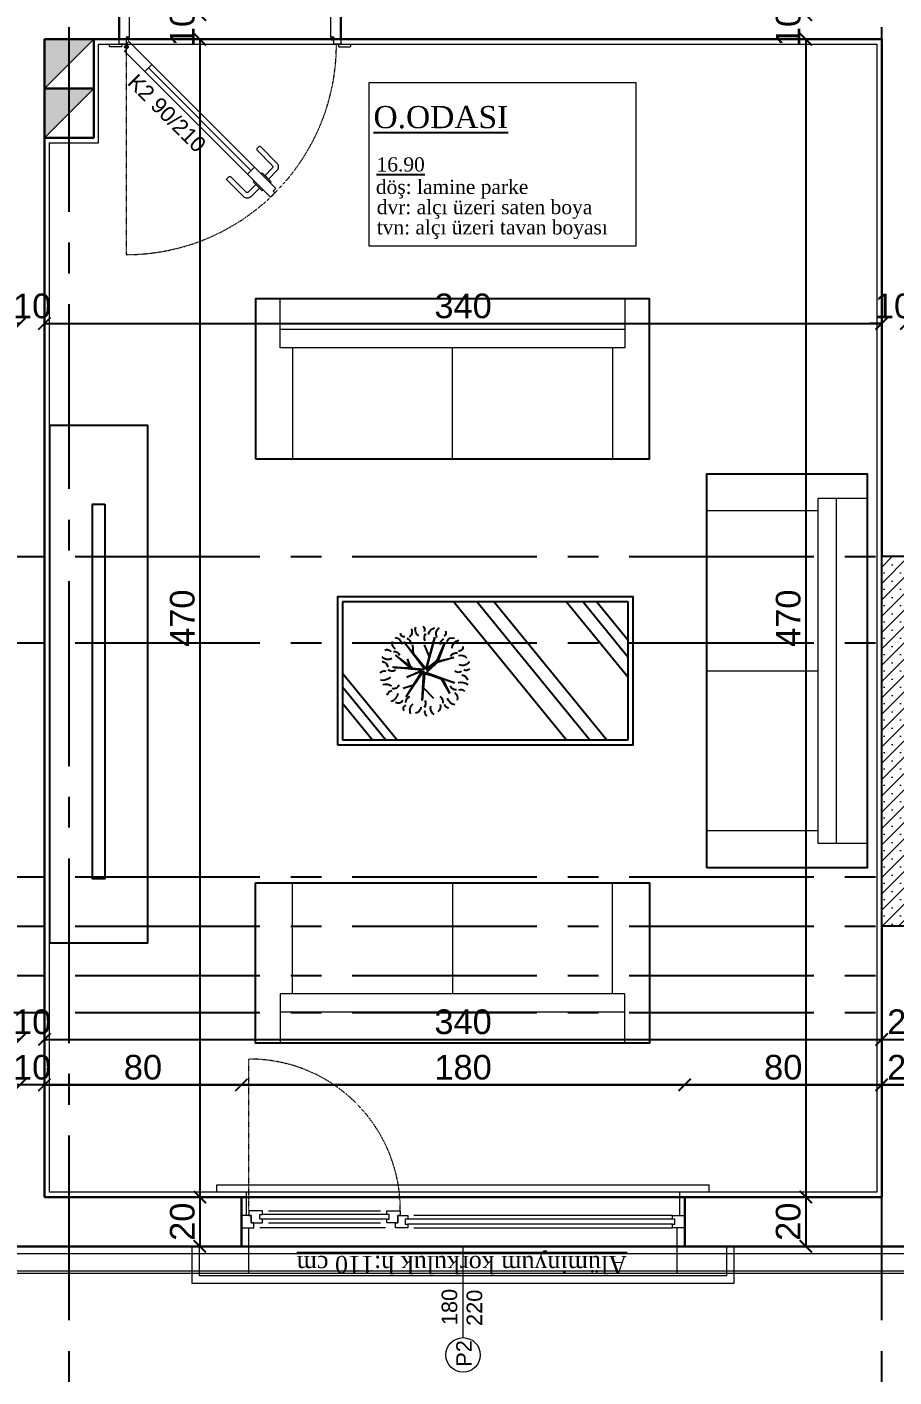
# Model space of a CAD drawing. Header units: millimetres. Extents: x 2778 to 13672, y 1832 to 5175.
# Drawn here: x 10749 to 11101, y 2567 to 3115 of the extents above; entities that cross this region are included whole.
import ezdxf

# ---------------------------------------------------------------- set-up
doc = ezdxf.new("R2010")
doc.units = ezdxf.units.MM
for name, pattern in [('CENTER2', [112.5, 75, -12.5, 12.5, -12.5]), ('DASHDOT2', [12.7, 6.35, -3.175, 0, -3.175]), ('DOTX2', [0.5, 0, -0.5])]:
    doc.linetypes.add(name, pattern=pattern)
for name, color, linetype in [('7-DCR-FRN', 8, 'Continuous'), ('@A_HH', 1, 'Continuous'), ('Panel', 7, 'Continuous'), ('Yazi', 7, 'Continuous')]:
    doc.layers.add(name, color=color, linetype=linetype)
for name, color, linetype, lineweight in [('aks', 251, 'DASHDOT2', 35), ('duvar', 232, 'Continuous', 30), ('görünüş', 201, 'Continuous', 18), ('ince', 37, 'Continuous', 0), ('iz', 1, 'DOTX2', 20), ('kapı', 3, 'Continuous', 18), ('pencere', 4, 'Continuous', 18), ('sıva dış', 30, 'Continuous', 9), ('sıva iç', 21, 'Continuous', 0), ('tarama', 251, 'Continuous', 0), ('yalıtım', 107, 'Continuous', 0), ('yazı', 11, 'Continuous', 20), ('ölçü dış', 192, 'Continuous', 20), ('ÖLÇÜ İÇ', 7, 'Continuous', 9)]:
    doc.layers.add(name, color=color, linetype=linetype, lineweight=lineweight)
doc.styles.get("Standard").update_dxf_attribs({"font": 'arial.ttf'})
doc.styles.add('Times roman', font='times.ttf')
doc.dimstyles.new('zulay iç ölçü', dxfattribs={"dimtxt": 10, "dimasz": 5, "dimexe": 0.18, "dimexo": 0, "dimgap": 2, "dimtad": 3, "dimdec": 0, "dimzin": 0, "dimdsep": 46, "dimtxsty": 'Standard', "dimblk": 'ARCHTICK', "dimcen": 0.09, "dimse1": 1, "dimse2": 1, "dimadec": 0, "dimazin": 0, "dimtfac": 1, "dimtdec": 0, "dimtix": 1, "dimtofl": 0, "dimtmove": 0, "dimatfit": 3, "dimldrblk": 'ARCHTICK', "dimfxl": 1, "dimtolj": 1, "dimtzin": 0, "dimarcsym": 0})

# ---------------------------------------------------------------- blocks, each defined once
blk = doc.blocks.new('IDE242Entity394')
at = {"layer": 'Panel', "linetype": 'Continuous', "lineweight": 5}
h = blk.add_hatch(dxfattribs=at)
h.set_pattern_fill('SACNCR', color=163, scale=50, style=0)
h.set_pattern_definition([(45, (0, 0), (-3.314563, 3.314563), []), (45, (3.3146, 0), (-3.314563, 3.314563), [0, -4.6875])])
h.paths.add_polyline_path([(2440, 260), (2440, 410), (2465, 410), (2465, 260)])
blk = doc.blocks.new('IDE242Entity395')
at = {"layer": 'Panel', "color": 164, "linetype": 'Continuous', "lineweight": -3}
blk.add_lwpolyline([(2465, 260), (2440, 260)], dxfattribs=at)
blk = doc.blocks.new('IDE242Entity397')
at = {"layer": 'Panel', "color": 164, "linetype": 'Continuous', "lineweight": -3}
blk.add_lwpolyline([(2465, 410), (2440, 410)], dxfattribs=at)
blk = doc.blocks.new('IDE242Entity398')
at = {"layer": 'Panel', "color": 164, "linetype": 'Continuous', "lineweight": -3}
blk.add_lwpolyline([(2440, 260), (2440, 410)], dxfattribs=at)
blk = doc.blocks.new('sadsfsfsf')
at = {"layer": 'ince'}
for p, q in [((0.7, 0), (-0.7, 0)), ((0, 0.7), (0, -0.7))]:
    blk.add_line(p, q, dxfattribs=at)
for radius in [0.6, 0.45]:
    blk.add_circle((0, 0), radius, dxfattribs=at)
blk = doc.blocks.new('eddeded')
at = {"layer": 'duvar'}
for p, q in [((-48.21, 54.38), (-38.21, 54.38)), ((-48.21, -35.62), (-38.21, -35.62))]:
    blk.add_line(p, q, dxfattribs=at)
at = {"layer": 'ince'}
blk.add_line((-26.6, -23.78), (15.13, 17.96), dxfattribs=at)
for points in [[(-50.21, 53.38), (-50.96, 53.38, -0.414214), (-51.21, 53.63), (-51.21, 58.13, -0.414214), (-50.96, 58.38), (-50.21, 58.38)], [(-36.21, 53.38), (-35.46, 53.38, 0.414214), (-35.21, 53.63), (-35.21, 58.13, 0.414214), (-35.46, 58.38), (-36.21, 58.38)], [(-50.21, -34.62), (-50.96, -34.62, 0.414214), (-51.21, -34.87), (-51.21, -39.37, 0.414214), (-50.96, -39.62), (-50.21, -39.62)], [(-36.21, -34.62), (-35.46, -34.62, -0.414214), (-35.21, -34.87), (-35.21, -39.37, -0.414214), (-35.46, -39.62), (-36.21, -39.62)]]:
    blk.add_lwpolyline(points, format="xyb", dxfattribs=at)
for points in [[(-39.11, 51.33), (-39.11, 50.38), (-37.81, 50.68), (-37.81, 50.81, -0.112206), (-37.91, 50.76), (-38.72, 50.57, -0.482314), (-39.02, 50.82), (-39.02, 51.24, -0.414214), (-38.77, 51.49), (-37.97, 51.49, -0.170049), (-37.81, 51.43), (-37.81, 51.58), (-38.86, 51.58, 0.414214)], [(17.08, 23.59), (18.49, 25), (14.96, 28.54, 0.414214), (12.13, 28.54), (5.41, 21.82, 0.414214), (5.41, 21.11), (6.12, 20.4, 0.414214), (6.83, 20.4), (12.84, 26.41, -0.414214), (14.25, 26.41)], [(20.76, 19.91), (22.17, 21.32), (25.71, 17.79, -0.414214), (25.71, 14.96), (18.99, 8.24, -0.414214), (18.28, 8.24), (17.58, 8.95, -0.414214), (17.58, 9.66), (23.59, 15.67, 0.414214), (23.59, 17.08)], [(-39.11, -31.62), (-39.11, -32.57, 0.414214), (-38.86, -32.82), (-37.81, -32.82), (-37.81, -32.67, -0.170049), (-37.97, -32.73), (-38.77, -32.73, -0.414214), (-39.02, -32.48), (-39.02, -32.06, -0.482314), (-38.72, -31.81), (-37.91, -32, -0.112206), (-37.81, -32.05), (-37.81, -31.92)]]:
    blk.add_lwpolyline(points, format="xyb", close=True, dxfattribs=at)
for points in [[(20.04, 25.7), (19.62, 26.12), (15.96, 22.47), (16.38, 22.04)], [(22.87, 22.87), (23.29, 22.44), (19.64, 18.79), (19.21, 19.21)]]:
    blk.add_lwpolyline(points, dxfattribs=at)
at = {"layer": 'iz', "ltscale": 0.1}
for p, q in [((-48.21, -35.62), (-48.21, 54.38)), ((-38.21, -35.62), (-38.21, 54.38)), ((-36.21, -32.82), (49.19, -32.82))]:
    blk.add_line(p, q, dxfattribs=at)
blk.add_arc((-36.22, -32.83), 85.41, 0.0042, 89.9958, dxfattribs=at)
at = {"layer": 'kapı'}
for p, q in [((13.72, 19.37), (16.54, 16.54)), ((-28.02, -22.36), (-25.19, -25.19))]:
    blk.add_line(p, q, dxfattribs=at)
for points in [[(-36.21, 54.38), (-36.21, 51.58), (-38.86, 51.58, 0.414214), (-39.11, 51.33), (-39.11, 50.38), (-50.21, 50.38), (-50.21, 54.38)], [(-50.21, -35.62), (-50.21, -31.62), (-39.11, -31.62), (-39.11, -32.57, 0.414214), (-38.86, -32.82), (-36.21, -32.82), (-36.21, -35.62), (-36.21, -35.62)]]:
    blk.add_lwpolyline(points, format="xyb", dxfattribs=at)
blk.add_lwpolyline([(-36.21, -32.82), (-35.15, -31.76), (-33.46, -33.46), (25.87, 25.87), (24.17, 27.57), (23.47, 26.86), (22.33, 27.99), (-37.35, -31.69), (-36.21, -32.82)], dxfattribs=at)
at = {"layer": 'sıva iç'}
for p, q in [((-48.21, 54.38), (-50.21, 54.38)), ((-38.21, 54.38), (-36.21, 54.38)), ((-48.21, -35.62), (-50.21, -35.62)), ((-36.21, -35.62), (-38.21, -35.62))]:
    blk.add_line(p, q, dxfattribs=at)
at = {"layer": 'ölçü dış'}
blk.add_line((-38.21, -35.62), (-48.21, -35.62), dxfattribs=at)
at = {"layer": 'ince', "rotation": 90}
blk.add_blockref('sadsfsfsf', (-35.15, -32.82), dxfattribs=at)
at = {"layer": 'yazı'}
blk.add_text('K2 90/210', height=6.328, rotation=45, dxfattribs=at).set_placement((-20.24, -32.71))
blk = doc.blocks.new('DGFDGFDG')
at = {"layer": 'tarama'}
h = blk.add_hatch(color=256, dxfattribs=at)
h.dxf.hatch_style = 1
h.paths.add_polyline_path([(650023.04, -115859.89), (650043.04, -115879.89), (650043.04, -115859.89)])
h = blk.add_hatch(color=256, dxfattribs=at)
h.dxf.hatch_style = 1
h.paths.add_polyline_path([(650043.04, -115859.89), (650063.04, -115879.89), (650063.04, -115859.89)])
at = {"layer": '@A_HH', "linetype": 'Continuous', "lineweight": 0}
for p, q in [((650043.04, -115879.89), (650043.04, -115859.89)), ((650043.04, -115879.89), (650043.04, -115859.89)), ((650063.04, -115879.89), (650063.04, -115859.89)), ((650063.04, -115879.89), (650063.04, -115859.89))]:
    blk.add_line(p, q, dxfattribs=at)
at = {"layer": 'duvar'}
for p, q in [((650043.04, -115859.89), (650023.04, -115859.89)), ((650043.04, -115859.89), (650023.04, -115859.89)), ((650043.04, -115859.89), (650023.04, -115859.89)), ((650023.04, -115859.89), (650043.04, -115859.89)), ((650043.04, -115859.89), (650023.04, -115859.89)), ((650043.04, -115859.89), (650023.04, -115859.89)), ((650023.04, -115859.89), (650043.04, -115859.89)), ((650063.04, -115859.89), (650043.04, -115859.89)), ((650063.04, -115859.89), (650043.04, -115859.89)), ((650063.04, -115859.89), (650043.04, -115859.89)), ((650043.04, -115859.89), (650063.04, -115859.89)), ((650063.04, -115859.89), (650043.04, -115859.89)), ((650063.04, -115859.89), (650043.04, -115859.89)), ((650043.04, -115859.89), (650063.04, -115859.89)), ((650043.04, -115859.89), (650043.04, -115879.89)), ((650043.04, -115859.89), (650043.04, -115879.89)), ((650043.04, -115859.89), (650043.04, -115879.89)), ((650043.04, -115879.89), (650043.04, -115859.89)), ((650043.04, -115859.89), (650043.04, -115879.89)), ((650043.04, -115879.89), (650043.04, -115859.89)), ((650043.04, -115879.89), (650043.04, -115859.89)), ((650063.04, -115859.89), (650063.04, -115879.89)), ((650063.04, -115859.89), (650063.04, -115879.89)), ((650063.04, -115859.89), (650063.04, -115879.89)), ((650063.04, -115879.89), (650063.04, -115859.89)), ((650063.04, -115859.89), (650063.04, -115879.89)), ((650063.04, -115879.89), (650063.04, -115859.89)), ((650063.04, -115879.89), (650063.04, -115859.89)), ((650043.04, -115864.89), (650043.04, -115869.89)), ((650063.04, -115864.89), (650063.04, -115869.89)), ((650023.04, -115879.89), (650043.04, -115879.89)), ((650043.04, -115879.89), (650023.04, -115879.89)), ((650023.04, -115879.89), (650043.04, -115879.89)), ((650023.04, -115879.89), (650043.04, -115879.89)), ((650023.04, -115879.89), (650043.04, -115879.89)), ((650023.04, -115879.89), (650043.04, -115879.89)), ((650023.04, -115879.89), (650043.04, -115879.89)), ((650043.04, -115879.89), (650023.04, -115879.89)), ((650043.04, -115879.89), (650023.04, -115879.89)), ((650043.04, -115879.89), (650023.04, -115879.89)), ((650023.04, -115879.89), (650043.04, -115879.89)), ((650043.04, -115879.89), (650023.04, -115879.89)), ((650043.04, -115879.89), (650023.04, -115879.89)), ((650023.04, -115879.89), (650043.04, -115879.89)), ((650043.04, -115879.89), (650063.04, -115879.89)), ((650063.04, -115879.89), (650043.04, -115879.89)), ((650043.04, -115879.89), (650063.04, -115879.89)), ((650043.04, -115879.89), (650063.04, -115879.89)), ((650043.04, -115879.89), (650063.04, -115879.89)), ((650043.04, -115879.89), (650063.04, -115879.89)), ((650043.04, -115879.89), (650063.04, -115879.89)), ((650063.04, -115879.89), (650043.04, -115879.89)), ((650063.04, -115879.89), (650043.04, -115879.89)), ((650063.04, -115879.89), (650043.04, -115879.89)), ((650043.04, -115879.89), (650063.04, -115879.89)), ((650063.04, -115879.89), (650043.04, -115879.89)), ((650063.04, -115879.89), (650043.04, -115879.89)), ((650043.04, -115879.89), (650063.04, -115879.89))]:
    blk.add_line(p, q, dxfattribs=at)
at = {"layer": 'duvar', "color": 7}
for p, q in [((650043.04, -115859.89), (650023.04, -115859.89)), ((650023.04, -115859.89), (650023.04, -115879.89)), ((650063.04, -115859.89), (650043.04, -115859.89)), ((650043.04, -115859.89), (650043.04, -115879.89)), ((650043.04, -115859.89), (650043.04, -115879.89)), ((650063.04, -115859.89), (650063.04, -115879.89)), ((650043.04, -115879.89), (650023.04, -115879.89)), ((650043.04, -115879.89), (650023.04, -115879.89)), ((650041.04, -115879.89), (650043.04, -115879.89)), ((650063.04, -115879.89), (650043.04, -115879.89)), ((650063.04, -115879.89), (650043.04, -115879.89)), ((650061.04, -115879.89), (650063.04, -115879.89))]:
    blk.add_line(p, q, dxfattribs=at)
at = {"layer": 'duvar'}
for points in [[(650023.04, -115859.89), (650043.04, -115859.89)], [(650043.04, -115859.89), (650063.04, -115859.89)], [(650043.04, -115879.89), (650043.04, -115859.89)], [(650063.04, -115879.89), (650063.04, -115859.89)], [(650023.04, -115879.89), (650043.04, -115879.89)], [(650043.04, -115879.89), (650063.04, -115879.89)]]:
    blk.add_lwpolyline(points, dxfattribs=at)
at = {"layer": 'ince'}
for p, q in [((650043.04, -115879.89), (650023.04, -115859.89)), ((650063.04, -115879.89), (650043.04, -115859.89))]:
    blk.add_line(p, q, dxfattribs=at)
at = {"layer": 'sıva iç'}
for p, q in [((650041.04, -115879.85), (650041.04, -115879.89)), ((650061.04, -115879.85), (650061.04, -115879.89))]:
    blk.add_line(p, q, dxfattribs=at)
blk = doc.blocks.new('WWE')
at = {"layer": 'duvar'}
for p, q in [((1010460.07, -375776.08), (1010460.07, -375756.08)), ((1010640.07, -375776.08), (1010640.07, -375756.08))]:
    blk.add_line(p, q, dxfattribs=at)
at = {"layer": 'görünüş'}
for p, q in [((1010450.07, -375754.08), (1010450.07, -375751.08)), ((1010450.07, -375751.08), (1010650.07, -375751.08)), ((1010650.07, -375754.08), (1010650.07, -375751.08))]:
    blk.add_line(p, q, dxfattribs=at)
at = {"layer": 'ince'}
for p, q in [((1010519.07, -375763.08), (1010468.57, -375763.08)), ((1010471.07, -375761.58), (1010516.57, -375761.58)), ((1010635.07, -375763.58), (1010530.07, -375763.58)), ((1010518.57, -375768.58), (1010467.57, -375768.58)), ((1010519.07, -375765.08), (1010468.57, -375765.08)), ((1010471.07, -375766.58), (1010516.57, -375766.58)), ((1010635.07, -375765.08), (1010527.57, -375765.08)), ((1010635.07, -375767.08), (1010527.57, -375767.08)), ((1010530.07, -375768.58), (1010635.07, -375768.58))]:
    blk.add_line(p, q, dxfattribs=at)
at = {"layer": 'iz', "ltscale": 0.1}
for p, q in [((1010463.09, -375761.55), (1010463.09, -375700.05)), ((1010640.07, -375756.08), (1010460.07, -375756.08)), ((1010460.07, -375776.08), (1010640.07, -375776.08))]:
    blk.add_line(p, q, dxfattribs=at)
blk.add_arc((1010463.44, -375761.18), 61.13, 359.6315, 90.3229, dxfattribs=at)
at = {"layer": 'pencere'}
for p, q in [((1010464.07, -375763.58), (1010460.07, -375763.58)), ((1010468.57, -375761.58), (1010463.07, -375761.58)), ((1010463.07, -375761.58), (1010463.07, -375763.58)), ((1010463.07, -375763.58), (1010464.07, -375763.58)), ((1010464.07, -375766.58), (1010464.07, -375763.58)), ((1010464.07, -375763.58), (1010464.07, -375766.58)), ((1010467.57, -375765.08), (1010467.57, -375763.08)), ((1010467.57, -375763.08), (1010468.57, -375763.08)), ((1010468.57, -375763.08), (1010468.57, -375761.58)), ((1010519.07, -375763.08), (1010519.07, -375761.58)), ((1010519.07, -375761.58), (1010524.57, -375761.58)), ((1010520.07, -375763.08), (1010519.07, -375763.08)), ((1010520.07, -375765.08), (1010520.07, -375763.08)), ((1010523.57, -375766.58), (1010523.57, -375763.58)), ((1010523.57, -375763.58), (1010527.57, -375763.58)), ((1010524.57, -375763.58), (1010523.57, -375763.58)), ((1010523.57, -375763.58), (1010523.57, -375766.58)), ((1010524.57, -375761.58), (1010524.57, -375763.58)), ((1010527.57, -375763.58), (1010527.57, -375765.08)), ((1010635.07, -375765.08), (1010635.07, -375763.58)), ((1010635.07, -375763.58), (1010635.07, -375763.58)), ((1010635.07, -375763.58), (1010640.07, -375763.58)), ((1010460.07, -375768.58), (1010465.07, -375768.58)), ((1010465.07, -375766.58), (1010464.07, -375766.58)), ((1010464.07, -375766.58), (1010468.57, -375766.58)), ((1010465.07, -375768.58), (1010465.07, -375766.58)), ((1010468.57, -375765.08), (1010467.57, -375765.08)), ((1010468.57, -375766.58), (1010468.57, -375765.08)), ((1010519.07, -375766.58), (1010519.07, -375765.08)), ((1010519.07, -375765.08), (1010520.07, -375765.08)), ((1010523.57, -375766.58), (1010519.07, -375766.58)), ((1010522.57, -375768.58), (1010522.57, -375766.58)), ((1010522.57, -375766.58), (1010523.57, -375766.58)), ((1010527.57, -375768.58), (1010522.57, -375768.58)), ((1010527.57, -375765.08), (1010526.57, -375765.08)), ((1010526.57, -375765.08), (1010526.57, -375767.08)), ((1010526.57, -375767.08), (1010527.57, -375767.08)), ((1010527.57, -375767.08), (1010527.57, -375768.58)), ((1010636.07, -375765.08), (1010635.07, -375765.08)), ((1010635.07, -375768.58), (1010635.07, -375767.08)), ((1010635.07, -375767.08), (1010636.07, -375767.08)), ((1010640.07, -375768.58), (1010635.07, -375768.58)), ((1010635.07, -375768.58), (1010635.07, -375768.58)), ((1010636.07, -375767.08), (1010636.07, -375765.08))]:
    blk.add_line(p, q, dxfattribs=at)
at = {"layer": 'sıva dış'}
for p, q in [((1010463.07, -375787.08), (1010463.07, -375768.58)), ((1010637.07, -375787.08), (1010637.07, -375768.58))]:
    blk.add_line(p, q, dxfattribs=at)
at = {"layer": 'sıva iç'}
for p, q in [((1010462.07, -375763.58), (1010462.07, -375754.08)), ((1010638.07, -375763.58), (1010638.07, -375754.08))]:
    blk.add_line(p, q, dxfattribs=at)
at = {"layer": 'sıva iç', "color": 1}
for p, q in [((1010440.07, -375791.08), (1010440.07, -375776.08)), ((1010443.07, -375788.08), (1010443.07, -375776.08)), ((1010450.07, -375776.08), (1010450.07, -375776.08)), ((1010657.07, -375776.08), (1010657.07, -375788.08)), ((1010660.07, -375776.08), (1010660.07, -375791.08)), ((1010462.68, -375791.08), (1010440.07, -375791.08)), ((1010462.68, -375788.08), (1010443.07, -375788.08)), ((1010657.07, -375788.08), (1010462.68, -375788.08)), ((1010660.07, -375791.08), (1010462.68, -375791.08))]:
    blk.add_line(p, q, dxfattribs=at)
at = {"layer": 'yazı'}
blk.add_line((1010550.07, -375813.13), (1010550.07, -375776.08), dxfattribs=at)
blk.add_circle((1010550.07, -375820.13), 7, dxfattribs=at)
at = {"layer": 'yazı', "style": 'Times roman'}
blk.add_text('%%UAlüminyum korkuluk h:110 cm', height=6.9967, rotation=180, dxfattribs=at).set_placement((1010616.65, -375779.95))
at = {"layer": 'yazı'}
for s, p in [('180', (1010547.68, -375808.07)), ('220', (1010557.83, -375808.39)), ('P2', (1010553.61, -375824.95))]:
    blk.add_text(s, height=6.328, rotation=90, dxfattribs=at).set_placement(p)
blk = doc.blocks.new('*U35')
at = {"layer": '7-DCR-FRN'}
for p, q in [((-13.15, 58), (-28, 45.86)), ((-0.88, 58), (-28, 35.83)), ((-6.49, 58), (-28, 40.42)), ((28, 58), (-28, 58)), ((-28, 58), (-28, -58)), ((28, -58), (28, 58)), ((-5.99, 29.58), (-7.12, 33.35)), ((0.26, 25.6), (1.41, 37.17)), ((6.31, 36.53), (0.64, 29.93)), ((1.67, 37.69), (0.65, 24.69)), ((0.65, 24.69), (11.81, 33.07)), ((11.81, 33.07), (0.78, 24.08)), ((1.41, 37.17), (1.16, 29.54)), ((1.16, 29.54), (6.31, 36.53)), ((0, 24.95), (-10.54, 32.22)), ((-10.54, 32.22), (-0.13, 25.6)), ((-0.13, 25.6), (-2.57, 31.88)), ((-2.57, 31.88), (0.26, 25.6)), ((0.64, 29.93), (4.84, 31.63)), ((6.96, 29.2), (10.52, 29.43)), ((-1.17, 24.69), (-12.05, 25.72)), ((-12.05, 25.72), (0, 24.95)), ((-6.77, 25.25), (-11.09, 21.12)), ((-4.89, 12.51), (-0.78, 24.56)), ((-0.65, 23.95), (-4.89, 12.51)), ((-0.78, 24.56), (-3.46, 17.28)), ((-2.81, 18.14), (-1.17, 24.69)), ((2.56, 20.36), (-0.65, 23.95)), ((3.38, 19.62), (0.39, 23.95)), ((0.39, 23.95), (2.56, 20.36)), ((13.61, 20.5), (0.65, 24.08)), ((0.65, 24.08), (4.25, 19.5)), ((0.78, 24.08), (13.61, 20.5)), ((5.63, 22.62), (10.52, 24.7)), ((-9.22, 14.41), (-2.81, 18.14)), ((-3.46, 17.28), (-9.22, 14.41)), ((5.38, 12.78), (3.38, 19.62)), ((11.05, 16.64), (3.99, 19.24)), ((3.99, 19.24), (5.38, 12.78)), ((4.25, 19.5), (11.05, 16.64)), ((28, 12.76), (-28, -33.02)), ((28, 3.34), (-28, -42.44)), ((28, -3.59), (-28, -49.37)), ((28, -33.01), (-2.56, -58)), ((28, -39.69), (5.6, -58)), ((28, -45.34), (12.52, -58)), ((-28, -58), (28, -58))]:
    blk.add_line(p, q, dxfattribs=at)
blk.add_lwpolyline([(-30, 60), (-30, -60), (30, -60), (30, 60)], close=True, dxfattribs=at)
blk.add_lwpolyline([(-30, 60), (-30, -60), (30, -60), (30, 60)], close=True, dxfattribs=at)
at = {"layer": '7-DCR-FRN', "extrusion": (0, 0, -1)}
for centre, major_axis, start_param, end_param in [((-10.42, 37.44), (1.76, 1.76), -0.540488, 0.582887), ((-9.63, 40.39), (2.99, 2.99), 0.495607, 1.356514), ((0.32, 41.56), (2.97, 2.97), 3.119665, 4.17552), ((-1.97, 41.19), (1.37, 1.37), -0.168576, 1.180577), ((2.26, 37.93), (-1.73, 1.73), 4.894894, 6.209265), ((0.94, 42.5), (2.13, 2.13), 0.99899, 2.174975), ((7.63, 39.52), (-2.18, 2.18), 4.963816, 6.399957), ((6.98, 39.87), (-1.18, 1.18), 1.775821, 3.472355), ((-15.38, 31.6), (-1.17, 1.17), 0.260288, 1.930326), ((-10.78, 35.44), (-1.67, 1.67), 4.494462, 5.97098), ((-8.38, 39.81), (3.08, 3.08), 2.534785, 3.58455), ((-5.15, 37.17), (1.5, 1.5), 2.597457, 4.255739), ((5.86, 36.89), (1.46, 1.46), 0.588849, 2.139269), ((10.9, 35.62), (-1.52, 1.52), 5.94085, 7.533141), ((10.51, 36.89), (-2.14, 2.14), 2.412933, 3.806953), ((15.17, 33.03), (0.963, 0.963), 3.637708, 5.574611), ((-16, 27.21), (-2.4, 2.4), 0.343258, 1.666965), ((-14.78, 28.65), (1.72, 1.72), 2.359421, 3.812742), ((-12.71, 29.84), (-1.73, 1.73), 0.71489, 2.029848), ((11.13, 32.71), (-1.65, 1.65), 2.748968, 4.071251), ((15.94, 32.92), (2.21, 2.21), 2.001057, 3.151731), ((16.74, 25.48), (2.09, 2.09), 4.465952, 5.85576), ((-16.74, 22.85), (1.17, 1.17), 4.417954, 5.883919), ((-15.15, 19.26), (2.13, 2.13), 4.435356, 5.7884), ((-13.29, 26.69), (1.7, 1.7), 1.811769, 3.074319), ((13.49, 22.17), (-1.83, 1.83), 0.269504, 1.469985), ((14.15, 19.74), (2.41, 2.41), -0.596761, 0.530229), ((16.53, 27.04), (1.65, 1.65), 1.556652, 2.67951), ((-14.51, 21.04), (1.97, 1.97), 2.029873, 3.258277), ((-12.55, 19.63), (-1.68, 1.68), 2.857787, 4.168751), ((10.84, 15.96), (1.63, 1.63), -0.835936, 0.386912), ((15.1, 17.31), (-1.9, 1.9), 0.1729, 1.85548), ((15.62, 18.16), (-1.52, 1.52), 3.608489, 4.799895), ((-13.63, 14.85), (1.1, 1.1), 3.912813, 5.455212), ((-10.22, 11.93), (-2.53, 2.53), 5.610896, 6.838603), ((-11.12, 14.28), (-2.11, 2.11), 3.030383, 4.209272), ((-5.56, 12), (-1.53, 1.53), 5.385771, 6.799513), ((-9.2, 9.93), (-3.22, 3.22), 2.096822, 3.023848), ((1.67, 10.9), (1.64, 1.64), 3.381045, 4.65182), ((4.4, 11.7), (2.09, 2.09), -0.212594, 0.90159), ((9.15, 10.24), (-2.32, 2.32), 0.812708, 2.215848), ((11.02, 13.49), (-1.7, 1.7), 1.193932, 2.764391), ((-9.53, 9.98), (1.4, 1.4), 0.378865, 1.679355), ((-4.24, 9.84), (-1.84, 1.84), 2.447851, 3.758583), ((2.08, 7.93), (1.36, 1.36), 3.048732, 4.380826), ((5.54, 9.37), (2.37, 2.37), 2.915554, 4.30502), ((3.55, 9.86), (-1.98, 1.98), 1.99053, 3.233966), ((9.55, 10.6), (-1.07, 1.07), 3.690915, 5.731825)]:
    blk.add_ellipse(centre, major_axis=major_axis, ratio=1, start_param=start_param, end_param=end_param, dxfattribs=at)
blk = doc.blocks.new('*U27')
at = {"layer": '7-DCR-FRN'}
blk.add_lwpolyline([(0, 10), (160, 10), (160, 75), (0, 75)], close=True, dxfattribs=at)
at = {"layer": '7-DCR-FRN', "lineweight": 9, "flags": 128}
blk.add_lwpolyline([(0, 10), (160, 10), (160, 75), (0, 75)], close=True, dxfattribs=at)
blk.add_lwpolyline([(0, 10), (160, 10), (160, 75), (0, 75)], close=True, dxfattribs=at)
for points in [[(10, 55), (10, 75)], [(150, 75), (150, 75), (150, 55), (150, 55)], [(150, 62.5), (10, 62.5)], [(150, 55), (10, 55)], [(15, 55), (15, 10)], [(80, 10), (80, 55)], [(145, 55), (145, 10)]]:
    blk.add_lwpolyline(points, dxfattribs=at)
blk = doc.blocks.new('*U29')
at = {"layer": '7-DCR-FRN'}
blk.add_lwpolyline([(0, 0), (210, 0), (210, 40), (0, 40)], close=True, dxfattribs=at)
blk.add_lwpolyline([(32, 22.5), (184, 22.5), (184, 17.5), (32, 17.5), (32, 22.5)], dxfattribs=at)
blk = doc.blocks.new('_ArchTick')
at = {"color": 0, "linetype": 'ByBlock', "const_width": 0.15}
blk.add_lwpolyline([(-0.5, -0.5), (0.5, 0.5)], dxfattribs=at)
blk = doc.blocks.new('*D3324')
at = {"layer": 'Defpoints', "color": 0, "transparency": 16777216}
for p in [(11116.17, 2693.01), (10211.17, 2685.8), (10211.17, 2640.23)]:
    blk.add_point(p, dxfattribs=at)
at = {"layer": 'ÖLÇÜ İÇ', "color": 0, "lineweight": -2, "transparency": 16777216}
blk.add_line((11116.17, 2685.8), (10211.17, 2685.8), dxfattribs=at)
at = {"layer": 'ÖLÇÜ İÇ', "color": 0, "lineweight": -2, "transparency": 16777216, "xscale": 5, "yscale": 5, "zscale": 5, "rotation": 180}
blk.add_blockref('_ArchTick', (10211.17, 2685.8), dxfattribs=at)
at = {"layer": 'ÖLÇÜ İÇ', "color": 0, "lineweight": -2, "transparency": 16777216, "xscale": 5, "yscale": 5, "zscale": 5}
blk.add_blockref('_ArchTick', (11116.17, 2685.8), dxfattribs=at)
at = {"layer": 'ÖLÇÜ İÇ', "color": 0, "transparency": 16777216, "insert": (10663.67, 2692.9), "char_height": 10, "attachment_point": 5}
blk.add_mtext('\\A1;905', dxfattribs=at)
blk = doc.blocks.new('*D3331')
at = {"layer": 'Defpoints', "color": 0, "transparency": 16777216}
for p in [(10756.17, 2685.8), (10746.17, 2640.23), (10756.17, 2640.23)]:
    blk.add_point(p, dxfattribs=at)
at = {"layer": 'ÖLÇÜ İÇ', "color": 0, "lineweight": -2, "transparency": 16777216}
for p, q in [((10746.17, 2685.8), (10741.17, 2685.8)), ((10756.17, 2685.8), (10761.17, 2685.8))]:
    blk.add_line(p, q, dxfattribs=at)
at = {"layer": 'ÖLÇÜ İÇ', "color": 0, "lineweight": -2, "transparency": 16777216, "xscale": 5, "yscale": 5, "zscale": 5}
blk.add_blockref('_ArchTick', (10746.17, 2685.8), dxfattribs=at)
at = {"layer": 'ÖLÇÜ İÇ', "color": 0, "lineweight": -2, "transparency": 16777216, "xscale": 5, "yscale": 5, "zscale": 5, "rotation": 180}
blk.add_blockref('_ArchTick', (10756.17, 2685.8), dxfattribs=at)
at = {"layer": 'ÖLÇÜ İÇ', "color": 0, "transparency": 16777216, "insert": (10751.17, 2692.9), "char_height": 10, "attachment_point": 5}
blk.add_mtext('\\A1;10', dxfattribs=at)
blk = doc.blocks.new('*D3332')
at = {"layer": 'Defpoints', "color": 0, "transparency": 16777216}
for p in [(10836.17, 2685.8), (10756.17, 2640.23), (10836.17, 2640.23)]:
    blk.add_point(p, dxfattribs=at)
at = {"layer": 'ÖLÇÜ İÇ', "color": 0, "lineweight": -2, "transparency": 16777216}
blk.add_line((10756.17, 2685.8), (10836.17, 2685.8), dxfattribs=at)
at = {"layer": 'ÖLÇÜ İÇ', "color": 0, "lineweight": -2, "transparency": 16777216, "xscale": 5, "yscale": 5, "zscale": 5, "rotation": 180}
blk.add_blockref('_ArchTick', (10756.17, 2685.8), dxfattribs=at)
at = {"layer": 'ÖLÇÜ İÇ', "color": 0, "lineweight": -2, "transparency": 16777216, "xscale": 5, "yscale": 5, "zscale": 5}
blk.add_blockref('_ArchTick', (10836.17, 2685.8), dxfattribs=at)
at = {"layer": 'ÖLÇÜ İÇ', "color": 0, "transparency": 16777216, "insert": (10796.17, 2692.9), "char_height": 10, "attachment_point": 5}
blk.add_mtext('\\A1;80', dxfattribs=at)
blk = doc.blocks.new('*D3333')
at = {"layer": 'Defpoints', "color": 0, "transparency": 16777216}
for p in [(11016.17, 2685.8), (10836.17, 2640.23), (11016.17, 2640.23)]:
    blk.add_point(p, dxfattribs=at)
at = {"layer": 'ÖLÇÜ İÇ', "color": 0, "lineweight": -2, "transparency": 16777216}
blk.add_line((10836.17, 2685.8), (11016.17, 2685.8), dxfattribs=at)
at = {"layer": 'ÖLÇÜ İÇ', "color": 0, "lineweight": -2, "transparency": 16777216, "xscale": 5, "yscale": 5, "zscale": 5, "rotation": 180}
blk.add_blockref('_ArchTick', (10836.17, 2685.8), dxfattribs=at)
at = {"layer": 'ÖLÇÜ İÇ', "color": 0, "lineweight": -2, "transparency": 16777216, "xscale": 5, "yscale": 5, "zscale": 5}
blk.add_blockref('_ArchTick', (11016.17, 2685.8), dxfattribs=at)
at = {"layer": 'ÖLÇÜ İÇ', "color": 0, "transparency": 16777216, "insert": (10926.17, 2692.9), "char_height": 10, "attachment_point": 5}
blk.add_mtext('\\A1;180', dxfattribs=at)
blk = doc.blocks.new('*D3334')
at = {"layer": 'Defpoints', "color": 0, "transparency": 16777216}
for p in [(11096.17, 2685.8), (11096.17, 2685.8), (11016.17, 2640.23)]:
    blk.add_point(p, dxfattribs=at)
at = {"layer": 'ÖLÇÜ İÇ', "color": 0, "lineweight": -2, "transparency": 16777216}
blk.add_line((11016.17, 2685.8), (11096.17, 2685.8), dxfattribs=at)
at = {"layer": 'ÖLÇÜ İÇ', "color": 0, "lineweight": -2, "transparency": 16777216, "xscale": 5, "yscale": 5, "zscale": 5, "rotation": 180}
blk.add_blockref('_ArchTick', (11016.17, 2685.8), dxfattribs=at)
at = {"layer": 'ÖLÇÜ İÇ', "color": 0, "lineweight": -2, "transparency": 16777216, "xscale": 5, "yscale": 5, "zscale": 5}
blk.add_blockref('_ArchTick', (11096.17, 2685.8), dxfattribs=at)
at = {"layer": 'ÖLÇÜ İÇ', "color": 0, "transparency": 16777216, "insert": (11056.17, 2692.9), "char_height": 10, "attachment_point": 5}
blk.add_mtext('\\A1;80', dxfattribs=at)
blk = doc.blocks.new('*D3335')
at = {"layer": 'Defpoints', "color": 0, "transparency": 16777216}
for p in [(11096.17, 2685.8), (11116.17, 2685.8), (11116.17, 2685.23)]:
    blk.add_point(p, dxfattribs=at)
at = {"layer": 'ÖLÇÜ İÇ', "color": 0, "lineweight": -2, "transparency": 16777216}
blk.add_line((11096.17, 2685.8), (11116.17, 2685.8), dxfattribs=at)
at = {"layer": 'ÖLÇÜ İÇ', "color": 0, "lineweight": -2, "transparency": 16777216, "xscale": 5, "yscale": 5, "zscale": 5, "rotation": 180}
blk.add_blockref('_ArchTick', (11096.17, 2685.8), dxfattribs=at)
at = {"layer": 'ÖLÇÜ İÇ', "color": 0, "lineweight": -2, "transparency": 16777216, "xscale": 5, "yscale": 5, "zscale": 5}
blk.add_blockref('_ArchTick', (11116.17, 2685.8), dxfattribs=at)
at = {"layer": 'ÖLÇÜ İÇ', "color": 0, "transparency": 16777216, "insert": (11106.17, 2692.9), "char_height": 10, "attachment_point": 5}
blk.add_mtext('\\A1;20', dxfattribs=at)
blk = doc.blocks.new('*D3348')
at = {"layer": 'Defpoints', "color": 0, "transparency": 16777216}
for p in [(10746.17, 2704.24), (10756.17, 2704.24), (10756.17, 2704.24)]:
    blk.add_point(p, dxfattribs=at)
at = {"layer": 'ÖLÇÜ İÇ', "color": 0, "lineweight": -2, "transparency": 16777216}
for p, q in [((10746.17, 2704.24), (10741.17, 2704.24)), ((10756.17, 2704.24), (10761.17, 2704.24))]:
    blk.add_line(p, q, dxfattribs=at)
at = {"layer": 'ÖLÇÜ İÇ', "color": 0, "lineweight": -2, "transparency": 16777216, "xscale": 5, "yscale": 5, "zscale": 5}
blk.add_blockref('_ArchTick', (10746.17, 2704.24), dxfattribs=at)
at = {"layer": 'ÖLÇÜ İÇ', "color": 0, "lineweight": -2, "transparency": 16777216, "xscale": 5, "yscale": 5, "zscale": 5, "rotation": 180}
blk.add_blockref('_ArchTick', (10756.17, 2704.24), dxfattribs=at)
at = {"layer": 'ÖLÇÜ İÇ', "color": 0, "transparency": 16777216, "insert": (10751.17, 2711.35), "char_height": 10, "attachment_point": 5}
blk.add_mtext('\\A1;10', dxfattribs=at)
blk = doc.blocks.new('*D3349')
at = {"layer": 'Defpoints', "color": 0, "transparency": 16777216}
for p in [(10756.17, 2704.24), (11096.17, 2704.24), (11096.17, 2704.24)]:
    blk.add_point(p, dxfattribs=at)
at = {"layer": 'ÖLÇÜ İÇ', "color": 0, "lineweight": -2, "transparency": 16777216}
blk.add_line((10756.17, 2704.24), (11096.17, 2704.24), dxfattribs=at)
at = {"layer": 'ÖLÇÜ İÇ', "color": 0, "lineweight": -2, "transparency": 16777216, "xscale": 5, "yscale": 5, "zscale": 5, "rotation": 180}
blk.add_blockref('_ArchTick', (10756.17, 2704.24), dxfattribs=at)
at = {"layer": 'ÖLÇÜ İÇ', "color": 0, "lineweight": -2, "transparency": 16777216, "xscale": 5, "yscale": 5, "zscale": 5}
blk.add_blockref('_ArchTick', (11096.17, 2704.24), dxfattribs=at)
at = {"layer": 'ÖLÇÜ İÇ', "color": 0, "transparency": 16777216, "insert": (10926.17, 2711.35), "char_height": 10, "attachment_point": 5}
blk.add_mtext('\\A1;340', dxfattribs=at)
blk = doc.blocks.new('*D3350')
at = {"layer": 'Defpoints', "color": 0, "transparency": 16777216}
for p in [(11096.17, 2704.24), (11116.17, 2704.24), (11116.17, 2704.24)]:
    blk.add_point(p, dxfattribs=at)
at = {"layer": 'ÖLÇÜ İÇ', "color": 0, "lineweight": -2, "transparency": 16777216}
blk.add_line((11096.17, 2704.24), (11116.17, 2704.24), dxfattribs=at)
at = {"layer": 'ÖLÇÜ İÇ', "color": 0, "lineweight": -2, "transparency": 16777216, "xscale": 5, "yscale": 5, "zscale": 5, "rotation": 180}
blk.add_blockref('_ArchTick', (11096.17, 2704.24), dxfattribs=at)
at = {"layer": 'ÖLÇÜ İÇ', "color": 0, "lineweight": -2, "transparency": 16777216, "xscale": 5, "yscale": 5, "zscale": 5}
blk.add_blockref('_ArchTick', (11116.17, 2704.24), dxfattribs=at)
at = {"layer": 'ÖLÇÜ İÇ', "color": 0, "transparency": 16777216, "insert": (11106.17, 2711.35), "char_height": 10, "attachment_point": 5}
blk.add_mtext('\\A1;20', dxfattribs=at)
blk = doc.blocks.new('*D3359')
at = {"layer": 'Defpoints', "color": 0, "transparency": 16777216}
for p in [(10746.17, 2994.85), (10756.17, 2994.85), (10756.17, 2994.85)]:
    blk.add_point(p, dxfattribs=at)
at = {"layer": 'ÖLÇÜ İÇ', "color": 0, "lineweight": -2, "transparency": 16777216}
for p, q in [((10746.17, 2994.85), (10741.17, 2994.85)), ((10756.17, 2994.85), (10761.17, 2994.85))]:
    blk.add_line(p, q, dxfattribs=at)
at = {"layer": 'ÖLÇÜ İÇ', "color": 0, "lineweight": -2, "transparency": 16777216, "xscale": 5, "yscale": 5, "zscale": 5}
blk.add_blockref('_ArchTick', (10746.17, 2994.85), dxfattribs=at)
at = {"layer": 'ÖLÇÜ İÇ', "color": 0, "lineweight": -2, "transparency": 16777216, "xscale": 5, "yscale": 5, "zscale": 5, "rotation": 180}
blk.add_blockref('_ArchTick', (10756.17, 2994.85), dxfattribs=at)
at = {"layer": 'ÖLÇÜ İÇ', "color": 0, "transparency": 16777216, "insert": (10751.17, 3001.95), "char_height": 10, "attachment_point": 5}
blk.add_mtext('\\A1;10', dxfattribs=at)
blk = doc.blocks.new('*D3360')
at = {"layer": 'Defpoints', "color": 0, "transparency": 16777216}
for p in [(10756.17, 2994.85), (11096.17, 2994.85), (11096.17, 2994.85)]:
    blk.add_point(p, dxfattribs=at)
at = {"layer": 'ÖLÇÜ İÇ', "color": 0, "lineweight": -2, "transparency": 16777216}
blk.add_line((10756.17, 2994.85), (11096.17, 2994.85), dxfattribs=at)
at = {"layer": 'ÖLÇÜ İÇ', "color": 0, "lineweight": -2, "transparency": 16777216, "xscale": 5, "yscale": 5, "zscale": 5, "rotation": 180}
blk.add_blockref('_ArchTick', (10756.17, 2994.85), dxfattribs=at)
at = {"layer": 'ÖLÇÜ İÇ', "color": 0, "lineweight": -2, "transparency": 16777216, "xscale": 5, "yscale": 5, "zscale": 5}
blk.add_blockref('_ArchTick', (11096.17, 2994.85), dxfattribs=at)
at = {"layer": 'ÖLÇÜ İÇ', "color": 0, "transparency": 16777216, "insert": (10926.17, 3001.96), "char_height": 10, "attachment_point": 5}
blk.add_mtext('\\A1;340', dxfattribs=at)
blk = doc.blocks.new('*D3361')
at = {"layer": 'Defpoints', "color": 0, "transparency": 16777216}
for p in [(11096.17, 2994.85), (11106.17, 2994.85), (11106.17, 2994.85)]:
    blk.add_point(p, dxfattribs=at)
at = {"layer": 'ÖLÇÜ İÇ', "color": 0, "lineweight": -2, "transparency": 16777216}
for p, q in [((11096.17, 2994.85), (11091.17, 2994.85)), ((11106.17, 2994.85), (11111.17, 2994.85))]:
    blk.add_line(p, q, dxfattribs=at)
at = {"layer": 'ÖLÇÜ İÇ', "color": 0, "lineweight": -2, "transparency": 16777216, "xscale": 5, "yscale": 5, "zscale": 5}
blk.add_blockref('_ArchTick', (11096.17, 2994.85), dxfattribs=at)
at = {"layer": 'ÖLÇÜ İÇ', "color": 0, "lineweight": -2, "transparency": 16777216, "xscale": 5, "yscale": 5, "zscale": 5, "rotation": 180}
blk.add_blockref('_ArchTick', (11106.17, 2994.85), dxfattribs=at)
at = {"layer": 'ÖLÇÜ İÇ', "color": 0, "transparency": 16777216, "insert": (11101.17, 3001.95), "char_height": 10, "attachment_point": 5}
blk.add_mtext('\\A1;10', dxfattribs=at)
blk = doc.blocks.new('*D3423')
at = {"layer": 'Defpoints', "color": 0, "transparency": 16777216}
for p in [(10819.29, 3120.23), (10819.29, 3110.23), (10819.29, 3110.23)]:
    blk.add_point(p, dxfattribs=at)
at = {"layer": 'ÖLÇÜ İÇ', "color": 0, "lineweight": -2, "transparency": 16777216}
for p, q in [((10819.29, 3120.23), (10819.29, 3125.23)), ((10819.29, 3110.23), (10819.29, 3105.23))]:
    blk.add_line(p, q, dxfattribs=at)
at = {"layer": 'ÖLÇÜ İÇ', "color": 0, "lineweight": -2, "transparency": 16777216, "xscale": 5, "yscale": 5, "zscale": 5}
for p, rotation in [((10819.29, 3120.23), 270), ((10819.29, 3110.23), 90)]:
    blk.add_blockref('_ArchTick', p, dxfattribs=dict(at, rotation=rotation))
at = {"layer": 'ÖLÇÜ İÇ', "color": 0, "transparency": 16777216, "insert": (10812.19, 3115.23), "char_height": 10, "attachment_point": 5, "rotation": 90}
blk.add_mtext('\\A1;10', dxfattribs=at)
blk = doc.blocks.new('*D3424')
at = {"layer": 'Defpoints', "color": 0, "transparency": 16777216}
for p in [(10819.29, 3110.23), (10819.29, 2640.23), (10819.29, 2640.23)]:
    blk.add_point(p, dxfattribs=at)
at = {"layer": 'ÖLÇÜ İÇ', "color": 0, "lineweight": -2, "transparency": 16777216}
blk.add_line((10819.29, 3110.23), (10819.29, 2640.23), dxfattribs=at)
at = {"layer": 'ÖLÇÜ İÇ', "color": 0, "lineweight": -2, "transparency": 16777216, "xscale": 5, "yscale": 5, "zscale": 5}
for p, rotation in [((10819.29, 3110.23), 90), ((10819.29, 2640.23), 270)]:
    blk.add_blockref('_ArchTick', p, dxfattribs=dict(at, rotation=rotation))
at = {"layer": 'ÖLÇÜ İÇ', "color": 0, "transparency": 16777216, "insert": (10812.19, 2875.23), "char_height": 10, "attachment_point": 5, "rotation": 90}
blk.add_mtext('\\A1;470', dxfattribs=at)
blk = doc.blocks.new('*D3425')
at = {"layer": 'Defpoints', "color": 0, "transparency": 16777216}
for p in [(10819.29, 2640.23), (10819.29, 2620.23), (10819.29, 2620.23)]:
    blk.add_point(p, dxfattribs=at)
at = {"layer": 'ÖLÇÜ İÇ', "color": 0, "lineweight": -2, "transparency": 16777216}
blk.add_line((10819.29, 2640.23), (10819.29, 2620.23), dxfattribs=at)
at = {"layer": 'ÖLÇÜ İÇ', "color": 0, "lineweight": -2, "transparency": 16777216, "xscale": 5, "yscale": 5, "zscale": 5}
for p, rotation in [((10819.29, 2640.23), 90), ((10819.29, 2620.23), 270)]:
    blk.add_blockref('_ArchTick', p, dxfattribs=dict(at, rotation=rotation))
at = {"layer": 'ÖLÇÜ İÇ', "color": 0, "transparency": 16777216, "insert": (10812.19, 2630.23), "char_height": 10, "attachment_point": 5, "rotation": 90}
blk.add_mtext('\\A1;20', dxfattribs=at)
blk = doc.blocks.new('*D3428')
at = {"layer": 'Defpoints', "color": 0, "transparency": 16777216}
for p in [(11065.36, 3120.23), (11065.36, 3110.23), (11065.36, 3110.23)]:
    blk.add_point(p, dxfattribs=at)
at = {"layer": 'ÖLÇÜ İÇ', "color": 0, "lineweight": -2, "transparency": 16777216}
for p, q in [((11065.36, 3120.23), (11065.36, 3125.23)), ((11065.36, 3110.23), (11065.36, 3105.23))]:
    blk.add_line(p, q, dxfattribs=at)
at = {"layer": 'ÖLÇÜ İÇ', "color": 0, "lineweight": -2, "transparency": 16777216, "xscale": 5, "yscale": 5, "zscale": 5}
for p, rotation in [((11065.36, 3120.23), 270), ((11065.36, 3110.23), 90)]:
    blk.add_blockref('_ArchTick', p, dxfattribs=dict(at, rotation=rotation))
at = {"layer": 'ÖLÇÜ İÇ', "color": 0, "transparency": 16777216, "insert": (11058.25, 3115.23), "char_height": 10, "attachment_point": 5, "rotation": 90}
blk.add_mtext('\\A1;10', dxfattribs=at)
blk = doc.blocks.new('*D3429')
at = {"layer": 'Defpoints', "color": 0, "transparency": 16777216}
for p in [(11065.36, 3110.23), (11065.36, 2640.23), (11065.36, 2640.23)]:
    blk.add_point(p, dxfattribs=at)
at = {"layer": 'ÖLÇÜ İÇ', "color": 0, "lineweight": -2, "transparency": 16777216}
blk.add_line((11065.36, 3110.23), (11065.36, 2640.23), dxfattribs=at)
at = {"layer": 'ÖLÇÜ İÇ', "color": 0, "lineweight": -2, "transparency": 16777216, "xscale": 5, "yscale": 5, "zscale": 5}
for p, rotation in [((11065.36, 3110.23), 90), ((11065.36, 2640.23), 270)]:
    blk.add_blockref('_ArchTick', p, dxfattribs=dict(at, rotation=rotation))
at = {"layer": 'ÖLÇÜ İÇ', "color": 0, "transparency": 16777216, "insert": (11058.25, 2875.23), "char_height": 10, "attachment_point": 5, "rotation": 90}
blk.add_mtext('\\A1;470', dxfattribs=at)
blk = doc.blocks.new('*D3430')
at = {"layer": 'Defpoints', "color": 0, "transparency": 16777216}
for p in [(11065.36, 2640.23), (11065.36, 2620.23), (11065.36, 2620.23)]:
    blk.add_point(p, dxfattribs=at)
at = {"layer": 'ÖLÇÜ İÇ', "color": 0, "lineweight": -2, "transparency": 16777216}
blk.add_line((11065.36, 2640.23), (11065.36, 2620.23), dxfattribs=at)
at = {"layer": 'ÖLÇÜ İÇ', "color": 0, "lineweight": -2, "transparency": 16777216, "xscale": 5, "yscale": 5, "zscale": 5}
for p, rotation in [((11065.36, 2640.23), 90), ((11065.36, 2620.23), 270)]:
    blk.add_blockref('_ArchTick', p, dxfattribs=dict(at, rotation=rotation))
at = {"layer": 'ÖLÇÜ İÇ', "color": 0, "transparency": 16777216, "insert": (11058.25, 2630.23), "char_height": 10, "attachment_point": 5, "rotation": 90}
blk.add_mtext('\\A1;20', dxfattribs=at)

msp = doc.modelspace()

# ---------------------------------------------------------------- linework, layer by layer
at = {"layer": 'aks', "color": 251, "linetype": 'CENTER2', "lineweight": -3}
for points in [[(10766.17, 2140.23), (10766.17, 5100.23)], [(11096.17, 2140.23), (11096.17, 5100.23)], [(8406.17, 2900.23), (13636.17, 2900.23)], [(8406.17, 2865.23), (13636.17, 2865.23)], [(8406.17, 2770.23), (13636.17, 2770.23)], [(8406.17, 2750.23), (13636.17, 2750.23)], [(8406.17, 2730.23), (13636.17, 2730.23)], [(8406.17, 2715.23), (13636.17, 2715.23)], [(8406.17, 2620.23), (13636.17, 2620.23)]]:
    msp.add_lwpolyline(points, dxfattribs=at)
at = {"layer": 'duvar', "lineweight": 30}
for p, q in [((10756.17, 3110.23), (10756.17, 2640.23)), ((11096.17, 3110.23), (10756.17, 3110.23)), ((11096.17, 3110.23), (11096.17, 2900.23))]:
    msp.add_line(p, q, dxfattribs=at)
for points in [[(11116.17, 2750.23), (11116.17, 2620.23), (10116.17, 2620.23)], [(11096.17, 2750.23), (11096.17, 2640.23), (10756.17, 2640.23)]]:
    msp.add_lwpolyline(points, dxfattribs=at)
at = {"layer": 'sıva dış'}
msp.add_line((11119.17, 2617.23), (10119.17, 2617.23), dxfattribs=at)
at = {"layer": 'sıva iç'}
msp.add_lwpolyline([(10778.17, 3108.23), (11094.17, 3108.23), (11094.17, 2642.23), (10758.17, 2642.23), (10758.17, 3068.23), (10778.17, 3068.23)], close=True, dxfattribs=at)
at = {"layer": 'yalıtım'}
for p, q in [((11126.17, 2610.23), (10126.17, 2610.23)), ((11127.17, 2609.23), (10127.17, 2609.23))]:
    msp.add_line(p, q, dxfattribs=at)
at = {"layer": 'yazı'}
msp.add_lwpolyline([(10888.08, 3026.3), (10888.08, 3092.73), (10996.31, 3092.73), (10996.31, 3026.3)], close=True, dxfattribs=at)

# ---------------------------------------------------------------- block references
at = {"rotation": 90}
msp.add_blockref('*U35', (10935.21, 2853.87), dxfattribs=at)
at = {"layer": '7-DCR-FRN'}
msp.add_blockref('*U27', (10841.87, 2929.95), dxfattribs=at)
at = {"layer": '7-DCR-FRN', "rotation": 270}
msp.add_blockref('*U29', (10758.17, 2953.49), dxfattribs=at)
at = {"layer": '7-DCR-FRN', "xscale": -1}
for p, rotation in [((11015.22, 2773.87), 270), ((10841.87, 2777.78), 180)]:
    msp.add_blockref('*U27', p, dxfattribs=dict(at, rotation=rotation))
at = {"layer": 'duvar', "lineweight": 30, "rotation": 270}
msp.add_blockref('eddeded', (10822.15, 3072.02), dxfattribs=at)
at = {"layer": 'Panel'}
for name in ['IDE242Entity394', 'IDE242Entity397', 'IDE242Entity398', 'IDE242Entity395']:
    msp.add_blockref(name, (8656.17, 2490.23), dxfattribs=at)
at = {"layer": 'sıva iç', "rotation": 90}
msp.add_blockref('DGFDGFDG', (-105103.72, -646952.81), dxfattribs=at)
at = {"layer": 'sıva iç'}
msp.add_blockref('WWE', (-999623.9, 378396.31), dxfattribs=at)

# ---------------------------------------------------------------- texts
at = {"layer": 'Yazi', "style": 'Times roman'}
for s, height, p in [('%%UO.ODASI', 8.996, (10889.79, 3074.17)), ('%%U16.90', 5.767, (10891.03, 3056.57))]:
    msp.add_text(s, height=height, dxfattribs=at).set_placement(p)
at = {"layer": 'yazı', "style": 'Times roman'}
for s, p in [('döş: lamine parke', (10890.76, 3047.46)), ('dvr: alçı üzeri saten boya', (10891.1, 3039.25)), ('tvn: alçı üzeri tavan boyası', (10891.1, 3031.05))]:
    msp.add_text(s, height=5.7665, dxfattribs=at).set_placement(p)

# ---------------------------------------------------------------- dimensions: what is measured, and where the dimension line sits
at = {"layer": 'ÖLÇÜ İÇ'}
for base, p1, p2, picture, middle in [((10819.29, 3110.23), (10819.29, 3120.23), (10819.29, 3110.23), '*D3423', (10812.19, 3115.23)), ((11065.36, 3110.23), (11065.36, 3120.23), (11065.36, 3110.23), '*D3428', (11058.25, 3115.23)), ((10819.29, 2640.23), (10819.29, 3110.23), (10819.29, 2640.23), '*D3424', (10812.19, 2875.23)), ((11065.36, 2640.23), (11065.36, 3110.23), (11065.36, 2640.23), '*D3429', (11058.25, 2875.23)), ((10819.29, 2620.23), (10819.29, 2640.23), (10819.29, 2620.23), '*D3425', (10812.19, 2630.23)), ((11065.36, 2620.23), (11065.36, 2640.23), (11065.36, 2620.23), '*D3430', (11058.25, 2630.23))]:
    dim = msp.add_linear_dim(base=base, p1=p1, p2=p2, angle=270, dimstyle='zulay iç ölçü', override={"dimtmove": 1}, dxfattribs=at)
    dim.commit()
    dim.dimension.update_dxf_attribs({"geometry": picture, "text_midpoint": middle})
for base, p1, p2, picture, middle in [((10756.17, 2994.85), (10746.17, 2994.85), (10756.17, 2994.85), '*D3359', (10751.17, 3001.95)), ((11096.17, 2994.85), (10756.17, 2994.85), (11096.17, 2994.85), '*D3360', (10926.17, 3001.96)), ((11106.17, 2994.85), (11096.17, 2994.85), (11106.17, 2994.85), '*D3361', (11101.17, 3001.95)), ((10756.17, 2704.24), (10746.17, 2704.24), (10756.17, 2704.24), '*D3348', (10751.17, 2711.35)), ((11096.17, 2704.24), (10756.17, 2704.24), (11096.17, 2704.24), '*D3349', (10926.17, 2711.35)), ((11116.17, 2704.24), (11096.17, 2704.24), (11116.17, 2704.24), '*D3350', (11106.17, 2711.35)), ((10211.17, 2685.8), (11116.17, 2693.01), (10211.17, 2640.23), '*D3324', (10663.67, 2692.9)), ((10756.17, 2685.8), (10746.17, 2640.23), (10756.17, 2640.23), '*D3331', (10751.17, 2692.9)), ((10836.17, 2685.8), (10756.17, 2640.23), (10836.17, 2640.23), '*D3332', (10796.17, 2692.9)), ((11016.17, 2685.8), (10836.17, 2640.23), (11016.17, 2640.23), '*D3333', (10926.17, 2692.9)), ((11096.17, 2685.8), (11016.17, 2640.23), (11096.17, 2685.8), '*D3334', (11056.17, 2692.9)), ((11116.17, 2685.8), (11096.17, 2685.8), (11116.17, 2685.23), '*D3335', (11106.17, 2692.9))]:
    dim = msp.add_linear_dim(base=base, p1=p1, p2=p2, dimstyle='zulay iç ölçü', override={"dimtmove": 1}, dxfattribs=at)
    dim.commit()
    dim.dimension.update_dxf_attribs({"geometry": picture, "text_midpoint": middle})

doc.saveas('drawing.dxf')
